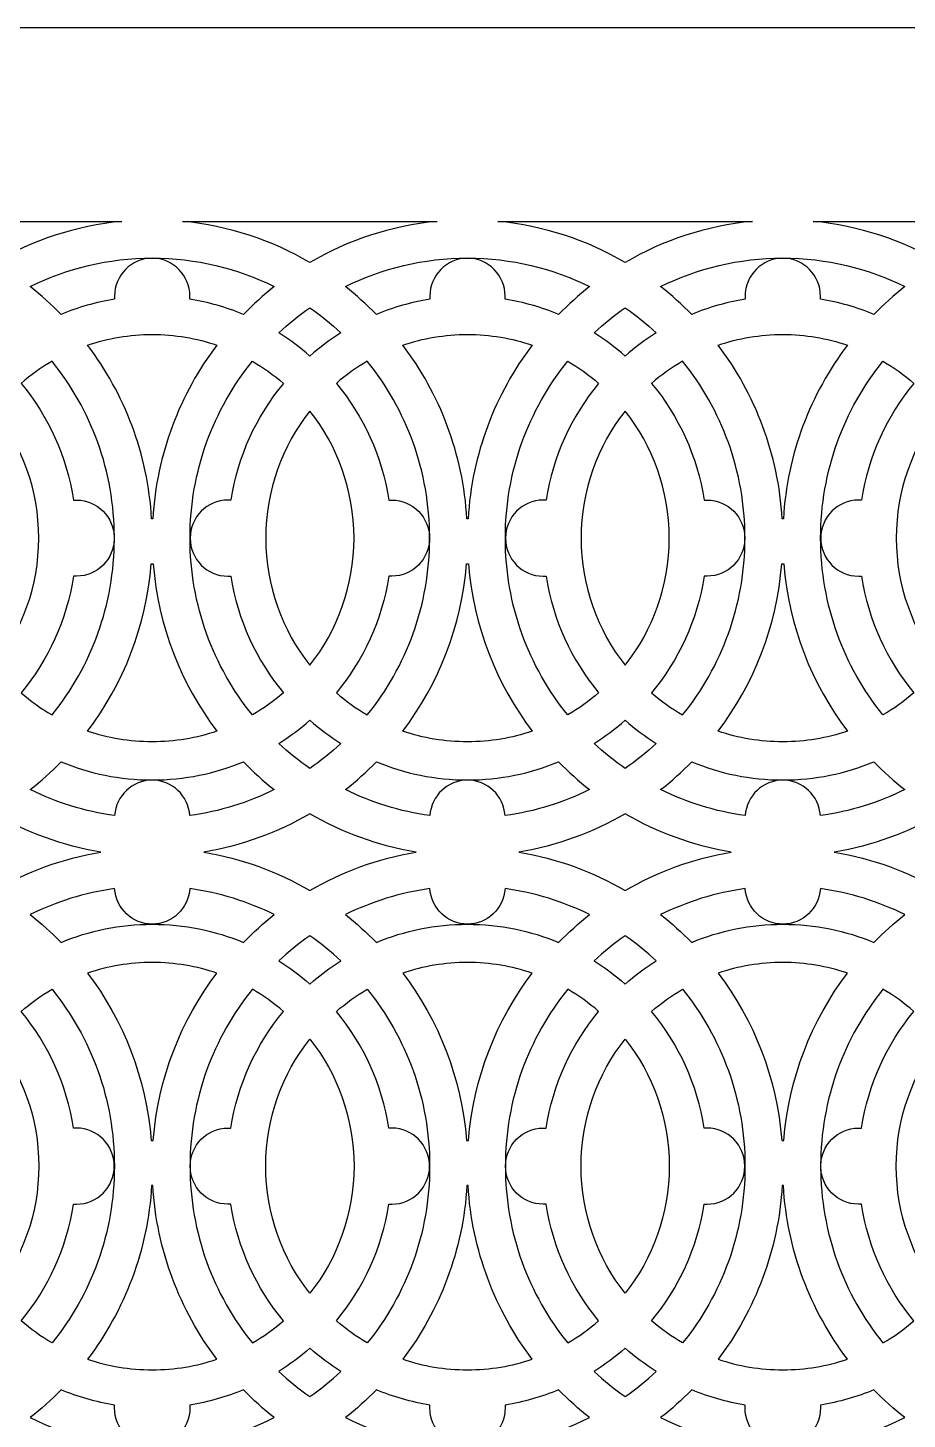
# Model space of a CAD drawing. Header units: millimetres. Extents: x -502 to 498, y -458 to 444.
# Drawn here: x -40.8 to 231.9, y 12.4 to 443.7 of the extents above; entities that cross this region are included whole.
import ezdxf

# ---------------------------------------------------------------- set-up
doc = ezdxf.new("R2010")
doc.units = ezdxf.units.MM
doc.layers.add('Plan 1', color=7, linetype='Continuous')

msp = doc.modelspace()

# ---------------------------------------------------------------- linework, layer by layer
at = {"layer": 'Plan 1', "color": 17}
for points, knots in [([(-502.22, 443.75), (-502.22, 443.75), (497.78, 443.75), (497.78, 443.75), (497.78, 443.75), (497.78, 443.75), (497.78, -458.47), (497.78, -458.47), (497.78, -458.47), (497.78, -458.47), (-502.22, -458.47), (-502.22, -458.47), (-502.22, -458.47), (-502.22, -458.47), (-502.22, 443.75), (-502.22, 443.75)], [0, 0, 0, 0, 0.2, 0.2, 0.2, 0.2, 0.4, 0.4, 0.4, 0.4, 0.6, 0.6, 0.6, 0.6, 1, 1, 1, 1]), ([(-90.57, 383.75), (-76.3, 382.37), (-62.93, 377.89), (-51.11, 371), (-51.11, 371), (-39.3, 377.89), (-25.92, 382.37), (-11.65, 383.75), (-11.65, 383.75), (-11.65, 383.75), (-90.57, 383.75), (-90.57, 383.75)], [0, 0, 0, 0, 0.25, 0.25, 0.25, 0.25, 0.5, 0.5, 0.5, 0.5, 1, 1, 1, 1]), ([(7.21, 383.75), (21.48, 382.37), (34.85, 377.89), (46.67, 371), (46.67, 371), (58.48, 377.89), (71.86, 382.37), (86.13, 383.75), (86.13, 383.75), (86.13, 383.75), (7.21, 383.75), (7.21, 383.75)], [0, 0, 0, 0, 0.25, 0.25, 0.25, 0.25, 0.5, 0.5, 0.5, 0.5, 1, 1, 1, 1]), ([(104.98, 383.75), (119.25, 382.37), (132.63, 377.89), (144.44, 371), (144.44, 371), (156.26, 377.89), (169.63, 382.37), (183.9, 383.75), (183.9, 383.75), (183.9, 383.75), (104.98, 383.75), (104.98, 383.75)], [0, 0, 0, 0, 0.25, 0.25, 0.25, 0.25, 0.5, 0.5, 0.5, 0.5, 1, 1, 1, 1]), ([(202.76, 383.75), (217.03, 382.37), (230.41, 377.89), (242.22, 371), (242.22, 371), (254.04, 377.89), (267.41, 382.37), (281.68, 383.75), (281.68, 383.75), (281.68, 383.75), (202.76, 383.75), (202.76, 383.75)], [0, 0, 0, 0, 0.25, 0.25, 0.25, 0.25, 0.5, 0.5, 0.5, 0.5, 1, 1, 1, 1]), ([(26.04, 354.9), (29.05, 357.98), (32.26, 360.86), (35.65, 363.51), (35.65, 363.51), (24.22, 369.18), (11.37, 372.36), (-2.22, 372.36), (-2.22, 372.36), (-15.81, 372.36), (-28.67, 369.18), (-40.1, 363.51), (-40.1, 363.51), (-36.71, 360.86), (-33.49, 357.98), (-30.48, 354.91), (-30.48, 354.91), (-25.22, 357.09), (-19.66, 358.69), (-13.87, 359.61), (-13.87, 359.61), (-13.89, 359.91), (-13.91, 360.21), (-13.91, 360.52), (-13.91, 360.52), (-13.91, 367.03), (-8.67, 372.32), (-2.22, 372.32), (-2.22, 372.32), (4.23, 372.32), (9.46, 367.03), (9.46, 360.52), (9.46, 360.52), (9.46, 360.21), (9.45, 359.91), (9.43, 359.61), (9.43, 359.61), (15.21, 358.69), (20.78, 357.09), (26.04, 354.9)], [0, 0, 0, 0, 0.090909, 0.090909, 0.090909, 0.090909, 0.181818, 0.181818, 0.181818, 0.181818, 0.272727, 0.272727, 0.272727, 0.272727, 0.363636, 0.363636, 0.363636, 0.363636, 0.454545, 0.454545, 0.454545, 0.454545, 0.545455, 0.545455, 0.545455, 0.545455, 0.636364, 0.636364, 0.636364, 0.636364, 0.727273, 0.727273, 0.727273, 0.727273, 0.818182, 0.818182, 0.818182, 0.818182, 1, 1, 1, 1]), ([(123.81, 354.9), (126.83, 357.98), (130.04, 360.86), (133.43, 363.51), (133.43, 363.51), (122, 369.18), (109.15, 372.36), (95.56, 372.36), (95.56, 372.36), (81.97, 372.36), (69.11, 369.18), (57.68, 363.51), (57.68, 363.51), (61.07, 360.86), (64.28, 357.98), (67.3, 354.91), (67.3, 354.91), (72.56, 357.09), (78.12, 358.69), (83.91, 359.61), (83.91, 359.61), (83.88, 359.91), (83.87, 360.21), (83.87, 360.52), (83.87, 360.52), (83.87, 367.03), (89.1, 372.32), (95.56, 372.32), (95.56, 372.32), (102.01, 372.32), (107.24, 367.03), (107.24, 360.52), (107.24, 360.52), (107.24, 360.21), (107.23, 359.91), (107.21, 359.61), (107.21, 359.61), (112.99, 358.69), (118.55, 357.09), (123.81, 354.9)], [0, 0, 0, 0, 0.090909, 0.090909, 0.090909, 0.090909, 0.181818, 0.181818, 0.181818, 0.181818, 0.272727, 0.272727, 0.272727, 0.272727, 0.363636, 0.363636, 0.363636, 0.363636, 0.454545, 0.454545, 0.454545, 0.454545, 0.545455, 0.545455, 0.545455, 0.545455, 0.636364, 0.636364, 0.636364, 0.636364, 0.727273, 0.727273, 0.727273, 0.727273, 0.818182, 0.818182, 0.818182, 0.818182, 1, 1, 1, 1]), ([(221.59, 354.9), (224.61, 357.98), (227.82, 360.86), (231.21, 363.51), (231.21, 363.51), (219.78, 369.18), (206.93, 372.36), (193.33, 372.36), (193.33, 372.36), (179.74, 372.36), (166.89, 369.18), (155.46, 363.51), (155.46, 363.51), (158.85, 360.86), (162.06, 357.98), (165.08, 354.91), (165.08, 354.91), (170.34, 357.09), (175.9, 358.69), (181.68, 359.61), (181.68, 359.61), (181.66, 359.91), (181.65, 360.21), (181.65, 360.52), (181.65, 360.52), (181.65, 367.03), (186.88, 372.32), (193.33, 372.32), (193.33, 372.32), (199.79, 372.32), (205.02, 367.03), (205.02, 360.52), (205.02, 360.52), (205.02, 360.21), (205.01, 359.91), (204.98, 359.61), (204.98, 359.61), (210.77, 358.69), (216.33, 357.09), (221.59, 354.9)], [0, 0, 0, 0, 0.090909, 0.090909, 0.090909, 0.090909, 0.181818, 0.181818, 0.181818, 0.181818, 0.272727, 0.272727, 0.272727, 0.272727, 0.363636, 0.363636, 0.363636, 0.363636, 0.454545, 0.454545, 0.454545, 0.454545, 0.545455, 0.545455, 0.545455, 0.545455, 0.636364, 0.636364, 0.636364, 0.636364, 0.727273, 0.727273, 0.727273, 0.727273, 0.818182, 0.818182, 0.818182, 0.818182, 1, 1, 1, 1]), ([(46.67, 356.99), (43.28, 354.62), (40.07, 352.02), (37.06, 349.2), (37.06, 349.2), (40.45, 347.06), (43.67, 344.65), (46.67, 342), (46.67, 342), (49.67, 344.65), (52.88, 347.06), (56.28, 349.2), (56.28, 349.2), (53.27, 352.02), (50.06, 354.62), (46.67, 356.99)], [0, 0, 0, 0, 0.2, 0.2, 0.2, 0.2, 0.4, 0.4, 0.4, 0.4, 0.6, 0.6, 0.6, 0.6, 1, 1, 1, 1]), ([(144.44, 356.99), (141.06, 354.62), (137.85, 352.02), (134.83, 349.2), (134.83, 349.2), (138.23, 347.06), (141.44, 344.65), (144.44, 342), (144.44, 342), (147.45, 344.65), (150.66, 347.06), (154.06, 349.2), (154.06, 349.2), (151.04, 352.02), (147.83, 354.62), (144.44, 356.99)], [0, 0, 0, 0, 0.2, 0.2, 0.2, 0.2, 0.4, 0.4, 0.4, 0.4, 0.6, 0.6, 0.6, 0.6, 1, 1, 1, 1]), ([(-2.04, 291.51), (-0.85, 311.7), (6.37, 330.26), (17.82, 345.38), (17.82, 345.38), (11.53, 347.52), (4.79, 348.68), (-2.22, 348.68), (-2.22, 348.68), (-9.23, 348.68), (-15.97, 347.52), (-22.26, 345.38), (-22.26, 345.38), (-10.81, 330.26), (-3.6, 311.7), (-2.4, 291.51), (-2.4, 291.51), (-2.4, 291.51), (-2.04, 291.51), (-2.04, 291.51)], [0, 0, 0, 0, 0.166667, 0.166667, 0.166667, 0.166667, 0.333333, 0.333333, 0.333333, 0.333333, 0.5, 0.5, 0.5, 0.5, 0.666667, 0.666667, 0.666667, 0.666667, 1, 1, 1, 1]), ([(95.73, 291.51), (96.93, 311.7), (104.15, 330.26), (115.6, 345.38), (115.6, 345.38), (109.3, 347.52), (102.57, 348.68), (95.56, 348.68), (95.56, 348.68), (88.55, 348.68), (81.81, 347.52), (75.51, 345.38), (75.51, 345.38), (86.96, 330.26), (94.18, 311.7), (95.38, 291.51), (95.38, 291.51), (95.38, 291.51), (95.73, 291.51), (95.73, 291.51)], [0, 0, 0, 0, 0.166667, 0.166667, 0.166667, 0.166667, 0.333333, 0.333333, 0.333333, 0.333333, 0.5, 0.5, 0.5, 0.5, 0.666667, 0.666667, 0.666667, 0.666667, 1, 1, 1, 1]), ([(193.51, 291.51), (194.71, 311.7), (201.92, 330.26), (213.37, 345.38), (213.37, 345.38), (207.08, 347.52), (200.34, 348.68), (193.33, 348.68), (193.33, 348.68), (186.33, 348.68), (179.58, 347.52), (173.29, 345.38), (173.29, 345.38), (184.74, 330.26), (191.96, 311.7), (193.16, 291.51), (193.16, 291.51), (193.16, 291.51), (193.51, 291.51), (193.51, 291.51)], [0, 0, 0, 0, 0.166667, 0.166667, 0.166667, 0.166667, 0.333333, 0.333333, 0.333333, 0.333333, 0.5, 0.5, 0.5, 0.5, 0.666667, 0.666667, 0.666667, 0.666667, 1, 1, 1, 1]), ([(-33.29, 230.72), (-36.71, 232.7), (-39.92, 235), (-42.9, 237.57), (-42.9, 237.57), (-34.51, 247.72), (-28.73, 260.14), (-26.6, 273.79), (-26.6, 273.79), (-26.3, 273.76), (-26, 273.75), (-25.69, 273.75), (-25.69, 273.75), (-19.24, 273.75), (-14, 279.03), (-14, 285.54), (-14, 285.54), (-14, 292.05), (-19.24, 297.33), (-25.69, 297.33), (-25.69, 297.33), (-26, 297.33), (-26.3, 297.32), (-26.6, 297.3), (-26.6, 297.3), (-28.73, 310.94), (-34.51, 323.37), (-42.9, 333.52), (-42.9, 333.52), (-39.92, 336.09), (-36.71, 338.39), (-33.29, 340.36), (-33.29, 340.36), (-21.2, 325.42), (-13.95, 306.33), (-13.95, 285.54), (-13.95, 285.54), (-13.95, 264.75), (-21.2, 245.67), (-33.29, 230.72)], [0, 0, 0, 0, 0.090909, 0.090909, 0.090909, 0.090909, 0.181818, 0.181818, 0.181818, 0.181818, 0.272727, 0.272727, 0.272727, 0.272727, 0.363636, 0.363636, 0.363636, 0.363636, 0.454545, 0.454545, 0.454545, 0.454545, 0.545455, 0.545455, 0.545455, 0.545455, 0.636364, 0.636364, 0.636364, 0.636364, 0.727273, 0.727273, 0.727273, 0.727273, 0.818182, 0.818182, 0.818182, 0.818182, 1, 1, 1, 1]), ([(28.84, 340.36), (16.76, 325.42), (9.51, 306.33), (9.51, 285.54), (9.51, 285.54), (9.51, 264.75), (16.76, 245.67), (28.84, 230.72), (28.84, 230.72), (32.26, 232.7), (35.48, 235), (38.46, 237.57), (38.46, 237.57), (30.07, 247.72), (24.29, 260.14), (22.16, 273.79), (22.16, 273.79), (21.86, 273.76), (21.55, 273.75), (21.24, 273.75), (21.24, 273.75), (14.79, 273.75), (9.56, 279.03), (9.56, 285.54), (9.56, 285.54), (9.56, 292.05), (14.79, 297.33), (21.24, 297.33), (21.24, 297.33), (21.55, 297.33), (21.86, 297.32), (22.16, 297.3), (22.16, 297.3), (24.29, 310.94), (30.07, 323.37), (38.46, 333.52), (38.46, 333.52), (35.48, 336.09), (32.26, 338.39), (28.84, 340.36)], [0, 0, 0, 0, 0.090909, 0.090909, 0.090909, 0.090909, 0.181818, 0.181818, 0.181818, 0.181818, 0.272727, 0.272727, 0.272727, 0.272727, 0.363636, 0.363636, 0.363636, 0.363636, 0.454545, 0.454545, 0.454545, 0.454545, 0.545455, 0.545455, 0.545455, 0.545455, 0.636364, 0.636364, 0.636364, 0.636364, 0.727273, 0.727273, 0.727273, 0.727273, 0.818182, 0.818182, 0.818182, 0.818182, 1, 1, 1, 1]), ([(64.49, 230.72), (61.07, 232.7), (57.85, 235), (54.88, 237.57), (54.88, 237.57), (63.27, 247.72), (69.05, 260.14), (71.18, 273.79), (71.18, 273.79), (71.48, 273.76), (71.78, 273.75), (72.09, 273.75), (72.09, 273.75), (78.54, 273.75), (83.78, 279.03), (83.78, 285.54), (83.78, 285.54), (83.78, 292.05), (78.54, 297.33), (72.09, 297.33), (72.09, 297.33), (71.78, 297.33), (71.48, 297.32), (71.18, 297.3), (71.18, 297.3), (69.05, 310.94), (63.27, 323.37), (54.88, 333.52), (54.88, 333.52), (57.85, 336.09), (61.07, 338.39), (64.49, 340.36), (64.49, 340.36), (76.57, 325.42), (83.82, 306.33), (83.82, 285.54), (83.82, 285.54), (83.82, 264.75), (76.57, 245.67), (64.49, 230.72)], [0, 0, 0, 0, 0.090909, 0.090909, 0.090909, 0.090909, 0.181818, 0.181818, 0.181818, 0.181818, 0.272727, 0.272727, 0.272727, 0.272727, 0.363636, 0.363636, 0.363636, 0.363636, 0.454545, 0.454545, 0.454545, 0.454545, 0.545455, 0.545455, 0.545455, 0.545455, 0.636364, 0.636364, 0.636364, 0.636364, 0.727273, 0.727273, 0.727273, 0.727273, 0.818182, 0.818182, 0.818182, 0.818182, 1, 1, 1, 1]), ([(126.62, 340.36), (114.54, 325.42), (107.29, 306.33), (107.29, 285.54), (107.29, 285.54), (107.29, 264.75), (114.54, 245.67), (126.62, 230.72), (126.62, 230.72), (130.04, 232.7), (133.26, 235), (136.23, 237.57), (136.23, 237.57), (127.85, 247.72), (122.07, 260.14), (119.94, 273.79), (119.94, 273.79), (119.63, 273.76), (119.33, 273.75), (119.02, 273.75), (119.02, 273.75), (112.57, 273.75), (107.34, 279.03), (107.34, 285.54), (107.34, 285.54), (107.34, 292.05), (112.57, 297.33), (119.02, 297.33), (119.02, 297.33), (119.33, 297.33), (119.63, 297.32), (119.94, 297.3), (119.94, 297.3), (122.07, 310.94), (127.85, 323.37), (136.23, 333.52), (136.23, 333.52), (133.26, 336.09), (130.04, 338.39), (126.62, 340.36)], [0, 0, 0, 0, 0.090909, 0.090909, 0.090909, 0.090909, 0.181818, 0.181818, 0.181818, 0.181818, 0.272727, 0.272727, 0.272727, 0.272727, 0.363636, 0.363636, 0.363636, 0.363636, 0.454545, 0.454545, 0.454545, 0.454545, 0.545455, 0.545455, 0.545455, 0.545455, 0.636364, 0.636364, 0.636364, 0.636364, 0.727273, 0.727273, 0.727273, 0.727273, 0.818182, 0.818182, 0.818182, 0.818182, 1, 1, 1, 1]), ([(162.27, 230.72), (158.85, 232.7), (155.63, 235), (152.65, 237.57), (152.65, 237.57), (161.04, 247.72), (166.82, 260.14), (168.96, 273.79), (168.96, 273.79), (169.26, 273.76), (169.56, 273.75), (169.87, 273.75), (169.87, 273.75), (176.32, 273.75), (181.55, 279.03), (181.55, 285.54), (181.55, 285.54), (181.55, 292.05), (176.32, 297.33), (169.87, 297.33), (169.87, 297.33), (169.56, 297.33), (169.26, 297.32), (168.96, 297.3), (168.96, 297.3), (166.82, 310.94), (161.04, 323.37), (152.66, 333.52), (152.66, 333.52), (155.63, 336.09), (158.85, 338.39), (162.27, 340.36), (162.27, 340.36), (174.35, 325.42), (181.6, 306.33), (181.6, 285.54), (181.6, 285.54), (181.6, 264.75), (174.35, 245.67), (162.27, 230.72)], [0, 0, 0, 0, 0.090909, 0.090909, 0.090909, 0.090909, 0.181818, 0.181818, 0.181818, 0.181818, 0.272727, 0.272727, 0.272727, 0.272727, 0.363636, 0.363636, 0.363636, 0.363636, 0.454545, 0.454545, 0.454545, 0.454545, 0.545455, 0.545455, 0.545455, 0.545455, 0.636364, 0.636364, 0.636364, 0.636364, 0.727273, 0.727273, 0.727273, 0.727273, 0.818182, 0.818182, 0.818182, 0.818182, 1, 1, 1, 1]), ([(224.4, 340.36), (212.31, 325.42), (205.07, 306.33), (205.07, 285.54), (205.07, 285.54), (205.07, 264.75), (212.32, 245.67), (224.4, 230.72), (224.4, 230.72), (227.82, 232.7), (231.04, 235), (234.01, 237.57), (234.01, 237.57), (225.62, 247.72), (219.84, 260.14), (217.71, 273.79), (217.71, 273.79), (217.41, 273.76), (217.11, 273.75), (216.8, 273.75), (216.8, 273.75), (210.35, 273.75), (205.11, 279.03), (205.11, 285.54), (205.11, 285.54), (205.11, 292.05), (210.35, 297.33), (216.8, 297.33), (216.8, 297.33), (217.11, 297.33), (217.41, 297.32), (217.71, 297.3), (217.71, 297.3), (219.84, 310.94), (225.62, 323.37), (234.01, 333.52), (234.01, 333.52), (231.04, 336.09), (227.82, 338.39), (224.4, 340.36)], [0, 0, 0, 0, 0.090909, 0.090909, 0.090909, 0.090909, 0.181818, 0.181818, 0.181818, 0.181818, 0.272727, 0.272727, 0.272727, 0.272727, 0.363636, 0.363636, 0.363636, 0.363636, 0.454545, 0.454545, 0.454545, 0.454545, 0.545455, 0.545455, 0.545455, 0.545455, 0.636364, 0.636364, 0.636364, 0.636364, 0.727273, 0.727273, 0.727273, 0.727273, 0.818182, 0.818182, 0.818182, 0.818182, 1, 1, 1, 1]), ([(-51.11, 246.14), (-59.68, 256.94), (-64.8, 270.64), (-64.8, 285.54), (-64.8, 285.54), (-64.8, 300.45), (-59.68, 314.15), (-51.11, 324.95), (-51.11, 324.95), (-42.55, 314.15), (-37.42, 300.45), (-37.42, 285.54), (-37.42, 285.54), (-37.42, 270.64), (-42.55, 256.94), (-51.11, 246.14)], [0, 0, 0, 0, 0.2, 0.2, 0.2, 0.2, 0.4, 0.4, 0.4, 0.4, 0.6, 0.6, 0.6, 0.6, 1, 1, 1, 1]), ([(46.67, 246.14), (38.1, 256.94), (32.98, 270.64), (32.98, 285.54), (32.98, 285.54), (32.98, 300.45), (38.1, 314.15), (46.67, 324.95), (46.67, 324.95), (55.23, 314.15), (60.36, 300.45), (60.36, 285.54), (60.36, 285.54), (60.36, 270.64), (55.23, 256.94), (46.67, 246.14)], [0, 0, 0, 0, 0.2, 0.2, 0.2, 0.2, 0.4, 0.4, 0.4, 0.4, 0.6, 0.6, 0.6, 0.6, 1, 1, 1, 1]), ([(144.44, 246.14), (135.88, 256.94), (130.76, 270.64), (130.76, 285.54), (130.76, 285.54), (130.76, 300.45), (135.88, 314.15), (144.44, 324.95), (144.44, 324.95), (153.01, 314.15), (158.13, 300.45), (158.13, 285.54), (158.13, 285.54), (158.13, 270.64), (153.01, 256.94), (144.44, 246.14)], [0, 0, 0, 0, 0.2, 0.2, 0.2, 0.2, 0.4, 0.4, 0.4, 0.4, 0.6, 0.6, 0.6, 0.6, 1, 1, 1, 1]), ([(242.22, 246.14), (233.66, 256.94), (228.53, 270.64), (228.53, 285.54), (228.53, 285.54), (228.53, 300.45), (233.66, 314.15), (242.22, 324.95), (242.22, 324.95), (250.79, 314.15), (255.91, 300.45), (255.91, 285.54), (255.91, 285.54), (255.91, 270.64), (250.79, 256.94), (242.22, 246.14)], [0, 0, 0, 0, 0.2, 0.2, 0.2, 0.2, 0.4, 0.4, 0.4, 0.4, 0.6, 0.6, 0.6, 0.6, 1, 1, 1, 1]), ([(17.82, 225.71), (6.75, 240.33), (-0.37, 258.17), (-1.91, 277.59), (-1.91, 277.59), (-1.91, 277.59), (-2.54, 277.59), (-2.54, 277.59), (-2.54, 277.59), (-4.07, 258.17), (-11.19, 240.33), (-22.26, 225.71), (-22.26, 225.71), (-15.97, 223.56), (-9.23, 222.4), (-2.22, 222.4), (-2.22, 222.4), (4.79, 222.4), (11.53, 223.56), (17.82, 225.71)], [0, 0, 0, 0, 0.166667, 0.166667, 0.166667, 0.166667, 0.333333, 0.333333, 0.333333, 0.333333, 0.5, 0.5, 0.5, 0.5, 0.666667, 0.666667, 0.666667, 0.666667, 1, 1, 1, 1]), ([(115.6, 225.71), (104.52, 240.33), (97.41, 258.17), (95.87, 277.59), (95.87, 277.59), (95.87, 277.59), (95.24, 277.59), (95.24, 277.59), (95.24, 277.59), (93.7, 258.17), (86.59, 240.33), (75.51, 225.71), (75.51, 225.71), (81.81, 223.56), (88.55, 222.4), (95.56, 222.4), (95.56, 222.4), (102.57, 222.4), (109.3, 223.56), (115.6, 225.71)], [0, 0, 0, 0, 0.166667, 0.166667, 0.166667, 0.166667, 0.333333, 0.333333, 0.333333, 0.333333, 0.5, 0.5, 0.5, 0.5, 0.666667, 0.666667, 0.666667, 0.666667, 1, 1, 1, 1]), ([(213.37, 225.71), (202.3, 240.33), (195.19, 258.17), (193.65, 277.59), (193.65, 277.59), (193.65, 277.59), (193.02, 277.59), (193.02, 277.59), (193.02, 277.59), (191.48, 258.17), (184.37, 240.33), (173.29, 225.71), (173.29, 225.71), (179.58, 223.56), (186.33, 222.4), (193.33, 222.4), (193.33, 222.4), (200.34, 222.4), (207.08, 223.56), (213.37, 225.71)], [0, 0, 0, 0, 0.166667, 0.166667, 0.166667, 0.166667, 0.333333, 0.333333, 0.333333, 0.333333, 0.5, 0.5, 0.5, 0.5, 0.666667, 0.666667, 0.666667, 0.666667, 1, 1, 1, 1]), ([(37.06, 221.89), (40.07, 219.07), (43.28, 216.47), (46.67, 214.1), (46.67, 214.1), (50.05, 216.47), (53.26, 219.07), (56.27, 221.89), (56.27, 221.89), (52.88, 224.03), (49.67, 226.44), (46.67, 229.08), (46.67, 229.08), (43.67, 226.44), (40.46, 224.03), (37.06, 221.89)], [0, 0, 0, 0, 0.2, 0.2, 0.2, 0.2, 0.4, 0.4, 0.4, 0.4, 0.6, 0.6, 0.6, 0.6, 1, 1, 1, 1]), ([(134.84, 221.89), (137.85, 219.07), (141.06, 216.47), (144.44, 214.1), (144.44, 214.1), (147.83, 216.47), (151.04, 219.07), (154.05, 221.89), (154.05, 221.89), (150.66, 224.03), (147.44, 226.44), (144.44, 229.08), (144.44, 229.08), (141.44, 226.44), (138.23, 224.03), (134.84, 221.89)], [0, 0, 0, 0, 0.2, 0.2, 0.2, 0.2, 0.4, 0.4, 0.4, 0.4, 0.6, 0.6, 0.6, 0.6, 1, 1, 1, 1]), ([(35.65, 207.58), (32.26, 210.23), (29.05, 213.11), (26.04, 216.18), (26.04, 216.18), (17.32, 212.56), (7.78, 210.56), (-2.22, 210.56), (-2.22, 210.56), (-12.23, 210.56), (-21.77, 212.56), (-30.48, 216.18), (-30.48, 216.18), (-33.49, 213.1), (-36.7, 210.23), (-40.09, 207.58), (-40.09, 207.58), (-31.99, 203.56), (-23.17, 200.79), (-13.88, 199.52), (-13.88, 199.52), (-13.47, 205.66), (-8.41, 210.51), (-2.22, 210.51), (-2.22, 210.51), (3.96, 210.51), (9.03, 205.66), (9.44, 199.52), (9.44, 199.52), (18.73, 200.79), (27.55, 203.56), (35.65, 207.58)], [0, 0, 0, 0, 0.111111, 0.111111, 0.111111, 0.111111, 0.222222, 0.222222, 0.222222, 0.222222, 0.333333, 0.333333, 0.333333, 0.333333, 0.444444, 0.444444, 0.444444, 0.444444, 0.555556, 0.555556, 0.555556, 0.555556, 0.666667, 0.666667, 0.666667, 0.666667, 0.777778, 0.777778, 0.777778, 0.777778, 1, 1, 1, 1]), ([(133.43, 207.58), (130.04, 210.23), (126.83, 213.11), (123.81, 216.18), (123.81, 216.18), (115.1, 212.56), (105.56, 210.56), (95.56, 210.56), (95.56, 210.56), (85.55, 210.56), (76.01, 212.56), (67.3, 216.18), (67.3, 216.18), (64.28, 213.1), (61.07, 210.23), (57.68, 207.58), (57.68, 207.58), (65.79, 203.56), (74.61, 200.79), (83.9, 199.52), (83.9, 199.52), (84.3, 205.66), (89.37, 210.51), (95.56, 210.51), (95.56, 210.51), (101.74, 210.51), (106.81, 205.66), (107.21, 199.52), (107.21, 199.52), (116.51, 200.79), (125.32, 203.56), (133.43, 207.58)], [0, 0, 0, 0, 0.111111, 0.111111, 0.111111, 0.111111, 0.222222, 0.222222, 0.222222, 0.222222, 0.333333, 0.333333, 0.333333, 0.333333, 0.444444, 0.444444, 0.444444, 0.444444, 0.555556, 0.555556, 0.555556, 0.555556, 0.666667, 0.666667, 0.666667, 0.666667, 0.777778, 0.777778, 0.777778, 0.777778, 1, 1, 1, 1]), ([(231.21, 207.58), (227.82, 210.23), (224.6, 213.11), (221.59, 216.18), (221.59, 216.18), (212.88, 212.56), (203.34, 210.56), (193.33, 210.56), (193.33, 210.56), (183.33, 210.56), (173.79, 212.56), (165.08, 216.18), (165.08, 216.18), (162.06, 213.1), (158.85, 210.23), (155.46, 207.58), (155.46, 207.58), (163.57, 203.56), (172.39, 200.79), (181.68, 199.52), (181.68, 199.52), (182.08, 205.66), (187.15, 210.51), (193.33, 210.51), (193.33, 210.51), (199.52, 210.51), (204.59, 205.66), (204.99, 199.52), (204.99, 199.52), (214.28, 200.79), (223.1, 203.56), (231.21, 207.58)], [0, 0, 0, 0, 0.111111, 0.111111, 0.111111, 0.111111, 0.222222, 0.222222, 0.222222, 0.222222, 0.333333, 0.333333, 0.333333, 0.333333, 0.444444, 0.444444, 0.444444, 0.444444, 0.555556, 0.555556, 0.555556, 0.555556, 0.666667, 0.666667, 0.666667, 0.666667, 0.777778, 0.777778, 0.777778, 0.777778, 1, 1, 1, 1]), ([(-18.19, 188.19), (-30.01, 186.23), (-41.12, 182.13), (-51.11, 176.3), (-51.11, 176.3), (-61.1, 182.13), (-72.21, 186.23), (-84.03, 188.19), (-84.03, 188.19), (-72.21, 190.15), (-61.1, 194.25), (-51.11, 200.09), (-51.11, 200.09), (-41.12, 194.25), (-30.01, 190.15), (-18.19, 188.19)], [0, 0, 0, 0, 0.2, 0.2, 0.2, 0.2, 0.4, 0.4, 0.4, 0.4, 0.6, 0.6, 0.6, 0.6, 1, 1, 1, 1]), ([(79.59, 188.19), (67.77, 186.23), (56.66, 182.13), (46.67, 176.3), (46.67, 176.3), (36.67, 182.13), (25.57, 186.23), (13.74, 188.19), (13.74, 188.19), (25.57, 190.15), (36.67, 194.25), (46.67, 200.09), (46.67, 200.09), (56.66, 194.25), (67.77, 190.15), (79.59, 188.19)], [0, 0, 0, 0, 0.2, 0.2, 0.2, 0.2, 0.4, 0.4, 0.4, 0.4, 0.6, 0.6, 0.6, 0.6, 1, 1, 1, 1]), ([(177.37, 188.19), (165.55, 186.23), (154.44, 182.13), (144.44, 176.3), (144.44, 176.3), (134.45, 182.13), (123.34, 186.23), (111.52, 188.19), (111.52, 188.19), (123.34, 190.15), (134.45, 194.25), (144.44, 200.09), (144.44, 200.09), (154.44, 194.25), (165.55, 190.15), (177.37, 188.19)], [0, 0, 0, 0, 0.2, 0.2, 0.2, 0.2, 0.4, 0.4, 0.4, 0.4, 0.6, 0.6, 0.6, 0.6, 1, 1, 1, 1]), ([(275.15, 188.19), (263.32, 186.23), (252.21, 182.13), (242.22, 176.3), (242.22, 176.3), (232.23, 182.13), (221.12, 186.23), (209.3, 188.19), (209.3, 188.19), (221.12, 190.15), (232.23, 194.25), (242.22, 200.09), (242.22, 200.09), (252.21, 194.25), (263.32, 190.15), (275.15, 188.19)], [0, 0, 0, 0, 0.2, 0.2, 0.2, 0.2, 0.4, 0.4, 0.4, 0.4, 0.6, 0.6, 0.6, 0.6, 1, 1, 1, 1]), ([(35.65, 168.81), (32.26, 166.16), (29.05, 163.28), (26.04, 160.21), (26.04, 160.21), (17.32, 163.83), (7.78, 165.83), (-2.22, 165.83), (-2.22, 165.83), (-12.23, 165.83), (-21.77, 163.83), (-30.48, 160.21), (-30.48, 160.21), (-33.49, 163.28), (-36.7, 166.16), (-40.09, 168.81), (-40.09, 168.81), (-31.99, 172.83), (-23.17, 175.6), (-13.88, 176.87), (-13.88, 176.87), (-13.47, 170.73), (-8.41, 165.87), (-2.22, 165.87), (-2.22, 165.87), (3.96, 165.87), (9.03, 170.73), (9.44, 176.87), (9.44, 176.87), (18.73, 175.6), (27.55, 172.83), (35.65, 168.81)], [0, 0, 0, 0, 0.111111, 0.111111, 0.111111, 0.111111, 0.222222, 0.222222, 0.222222, 0.222222, 0.333333, 0.333333, 0.333333, 0.333333, 0.444444, 0.444444, 0.444444, 0.444444, 0.555556, 0.555556, 0.555556, 0.555556, 0.666667, 0.666667, 0.666667, 0.666667, 0.777778, 0.777778, 0.777778, 0.777778, 1, 1, 1, 1]), ([(133.43, 168.81), (130.04, 166.16), (126.83, 163.28), (123.81, 160.21), (123.81, 160.21), (115.1, 163.83), (105.56, 165.83), (95.56, 165.83), (95.56, 165.83), (85.55, 165.83), (76.01, 163.83), (67.3, 160.21), (67.3, 160.21), (64.28, 163.28), (61.07, 166.16), (57.68, 168.81), (57.68, 168.81), (65.79, 172.83), (74.61, 175.6), (83.9, 176.87), (83.9, 176.87), (84.3, 170.73), (89.37, 165.87), (95.56, 165.87), (95.56, 165.87), (101.74, 165.87), (106.81, 170.73), (107.21, 176.87), (107.21, 176.87), (116.51, 175.6), (125.32, 172.83), (133.43, 168.81)], [0, 0, 0, 0, 0.111111, 0.111111, 0.111111, 0.111111, 0.222222, 0.222222, 0.222222, 0.222222, 0.333333, 0.333333, 0.333333, 0.333333, 0.444444, 0.444444, 0.444444, 0.444444, 0.555556, 0.555556, 0.555556, 0.555556, 0.666667, 0.666667, 0.666667, 0.666667, 0.777778, 0.777778, 0.777778, 0.777778, 1, 1, 1, 1]), ([(231.21, 168.81), (227.82, 166.16), (224.6, 163.28), (221.59, 160.21), (221.59, 160.21), (212.88, 163.83), (203.34, 165.83), (193.33, 165.83), (193.33, 165.83), (183.33, 165.83), (173.79, 163.83), (165.08, 160.21), (165.08, 160.21), (162.06, 163.28), (158.85, 166.16), (155.46, 168.81), (155.46, 168.81), (163.57, 172.83), (172.39, 175.6), (181.68, 176.87), (181.68, 176.87), (182.08, 170.73), (187.15, 165.87), (193.33, 165.87), (193.33, 165.87), (199.52, 165.87), (204.59, 170.73), (204.99, 176.87), (204.99, 176.87), (214.28, 175.6), (223.1, 172.83), (231.21, 168.81)], [0, 0, 0, 0, 0.111111, 0.111111, 0.111111, 0.111111, 0.222222, 0.222222, 0.222222, 0.222222, 0.333333, 0.333333, 0.333333, 0.333333, 0.444444, 0.444444, 0.444444, 0.444444, 0.555556, 0.555556, 0.555556, 0.555556, 0.666667, 0.666667, 0.666667, 0.666667, 0.777778, 0.777778, 0.777778, 0.777778, 1, 1, 1, 1]), ([(37.06, 154.5), (40.07, 157.32), (43.28, 159.92), (46.67, 162.29), (46.67, 162.29), (50.05, 159.92), (53.26, 157.32), (56.27, 154.5), (56.27, 154.5), (52.88, 152.36), (49.67, 149.95), (46.67, 147.3), (46.67, 147.3), (43.67, 149.95), (40.46, 152.36), (37.06, 154.5)], [0, 0, 0, 0, 0.2, 0.2, 0.2, 0.2, 0.4, 0.4, 0.4, 0.4, 0.6, 0.6, 0.6, 0.6, 1, 1, 1, 1]), ([(134.84, 154.5), (137.85, 157.32), (141.06, 159.92), (144.44, 162.28), (144.44, 162.28), (147.83, 159.92), (151.04, 157.32), (154.05, 154.5), (154.05, 154.5), (150.66, 152.36), (147.44, 149.95), (144.44, 147.3), (144.44, 147.3), (141.44, 149.95), (138.23, 152.36), (134.84, 154.5)], [0, 0, 0, 0, 0.2, 0.2, 0.2, 0.2, 0.4, 0.4, 0.4, 0.4, 0.6, 0.6, 0.6, 0.6, 1, 1, 1, 1]), ([(17.82, 150.68), (6.75, 136.05), (-0.37, 118.22), (-1.91, 98.8), (-1.91, 98.8), (-1.91, 98.8), (-2.54, 98.8), (-2.54, 98.8), (-2.54, 98.8), (-4.07, 118.22), (-11.19, 136.06), (-22.26, 150.68), (-22.26, 150.68), (-15.97, 152.82), (-9.23, 153.99), (-2.22, 153.99), (-2.22, 153.99), (4.79, 153.99), (11.53, 152.82), (17.82, 150.68)], [0, 0, 0, 0, 0.166667, 0.166667, 0.166667, 0.166667, 0.333333, 0.333333, 0.333333, 0.333333, 0.5, 0.5, 0.5, 0.5, 0.666667, 0.666667, 0.666667, 0.666667, 1, 1, 1, 1]), ([(115.6, 150.68), (104.52, 136.05), (97.41, 118.22), (95.87, 98.8), (95.87, 98.8), (95.87, 98.8), (95.24, 98.8), (95.24, 98.8), (95.24, 98.8), (93.7, 118.22), (86.59, 136.06), (75.51, 150.68), (75.51, 150.68), (81.81, 152.82), (88.55, 153.99), (95.56, 153.99), (95.56, 153.99), (102.57, 153.99), (109.3, 152.82), (115.6, 150.68)], [0, 0, 0, 0, 0.166667, 0.166667, 0.166667, 0.166667, 0.333333, 0.333333, 0.333333, 0.333333, 0.5, 0.5, 0.5, 0.5, 0.666667, 0.666667, 0.666667, 0.666667, 1, 1, 1, 1]), ([(213.37, 150.68), (202.3, 136.05), (195.19, 118.22), (193.65, 98.8), (193.65, 98.8), (193.65, 98.8), (193.02, 98.8), (193.02, 98.8), (193.02, 98.8), (191.48, 118.22), (184.37, 136.06), (173.29, 150.68), (173.29, 150.68), (179.58, 152.82), (186.33, 153.99), (193.33, 153.99), (193.33, 153.99), (200.34, 153.99), (207.08, 152.82), (213.37, 150.68)], [0, 0, 0, 0, 0.166667, 0.166667, 0.166667, 0.166667, 0.333333, 0.333333, 0.333333, 0.333333, 0.5, 0.5, 0.5, 0.5, 0.666667, 0.666667, 0.666667, 0.666667, 1, 1, 1, 1]), ([(-33.29, 145.66), (-36.71, 143.69), (-39.92, 141.39), (-42.9, 138.82), (-42.9, 138.82), (-34.51, 128.67), (-28.73, 116.24), (-26.6, 102.6), (-26.6, 102.6), (-26.3, 102.62), (-26, 102.64), (-25.69, 102.64), (-25.69, 102.64), (-19.24, 102.64), (-14, 97.35), (-14, 90.84), (-14, 90.84), (-14, 84.33), (-19.24, 79.05), (-25.69, 79.05), (-25.69, 79.05), (-26, 79.05), (-26.3, 79.07), (-26.6, 79.09), (-26.6, 79.09), (-28.73, 65.44), (-34.51, 53.02), (-42.9, 42.87), (-42.9, 42.87), (-39.92, 40.3), (-36.71, 38), (-33.29, 36.02), (-33.29, 36.02), (-21.2, 50.97), (-13.95, 70.05), (-13.95, 90.84), (-13.95, 90.84), (-13.95, 111.63), (-21.2, 130.72), (-33.29, 145.66)], [0, 0, 0, 0, 0.090909, 0.090909, 0.090909, 0.090909, 0.181818, 0.181818, 0.181818, 0.181818, 0.272727, 0.272727, 0.272727, 0.272727, 0.363636, 0.363636, 0.363636, 0.363636, 0.454545, 0.454545, 0.454545, 0.454545, 0.545455, 0.545455, 0.545455, 0.545455, 0.636364, 0.636364, 0.636364, 0.636364, 0.727273, 0.727273, 0.727273, 0.727273, 0.818182, 0.818182, 0.818182, 0.818182, 1, 1, 1, 1]), ([(28.84, 36.02), (16.76, 50.97), (9.51, 70.05), (9.51, 90.84), (9.51, 90.84), (9.51, 111.63), (16.76, 130.72), (28.84, 145.66), (28.84, 145.66), (32.26, 143.69), (35.48, 141.39), (38.46, 138.82), (38.46, 138.82), (30.07, 128.67), (24.29, 116.24), (22.16, 102.6), (22.16, 102.6), (21.86, 102.62), (21.55, 102.64), (21.24, 102.64), (21.24, 102.64), (14.79, 102.64), (9.56, 97.35), (9.56, 90.84), (9.56, 90.84), (9.56, 84.33), (14.79, 79.05), (21.24, 79.05), (21.24, 79.05), (21.55, 79.05), (21.86, 79.07), (22.16, 79.09), (22.16, 79.09), (24.29, 65.44), (30.07, 53.02), (38.46, 42.87), (38.46, 42.87), (35.48, 40.3), (32.26, 38), (28.84, 36.02)], [0, 0, 0, 0, 0.090909, 0.090909, 0.090909, 0.090909, 0.181818, 0.181818, 0.181818, 0.181818, 0.272727, 0.272727, 0.272727, 0.272727, 0.363636, 0.363636, 0.363636, 0.363636, 0.454545, 0.454545, 0.454545, 0.454545, 0.545455, 0.545455, 0.545455, 0.545455, 0.636364, 0.636364, 0.636364, 0.636364, 0.727273, 0.727273, 0.727273, 0.727273, 0.818182, 0.818182, 0.818182, 0.818182, 1, 1, 1, 1]), ([(64.49, 145.66), (61.07, 143.69), (57.85, 141.39), (54.88, 138.82), (54.88, 138.82), (63.27, 128.67), (69.05, 116.24), (71.18, 102.6), (71.18, 102.6), (71.48, 102.62), (71.78, 102.64), (72.09, 102.64), (72.09, 102.64), (78.54, 102.64), (83.78, 97.35), (83.78, 90.84), (83.78, 90.84), (83.78, 84.33), (78.54, 79.05), (72.09, 79.05), (72.09, 79.05), (71.78, 79.05), (71.48, 79.07), (71.18, 79.09), (71.18, 79.09), (69.05, 65.44), (63.27, 53.02), (54.88, 42.87), (54.88, 42.87), (57.85, 40.3), (61.07, 38), (64.49, 36.02), (64.49, 36.02), (76.57, 50.97), (83.82, 70.05), (83.82, 90.84), (83.82, 90.84), (83.82, 111.63), (76.57, 130.72), (64.49, 145.66)], [0, 0, 0, 0, 0.090909, 0.090909, 0.090909, 0.090909, 0.181818, 0.181818, 0.181818, 0.181818, 0.272727, 0.272727, 0.272727, 0.272727, 0.363636, 0.363636, 0.363636, 0.363636, 0.454545, 0.454545, 0.454545, 0.454545, 0.545455, 0.545455, 0.545455, 0.545455, 0.636364, 0.636364, 0.636364, 0.636364, 0.727273, 0.727273, 0.727273, 0.727273, 0.818182, 0.818182, 0.818182, 0.818182, 1, 1, 1, 1]), ([(126.62, 36.02), (114.54, 50.97), (107.29, 70.05), (107.29, 90.84), (107.29, 90.84), (107.29, 111.63), (114.54, 130.72), (126.62, 145.66), (126.62, 145.66), (130.04, 143.69), (133.26, 141.39), (136.23, 138.82), (136.23, 138.82), (127.85, 128.67), (122.07, 116.24), (119.94, 102.6), (119.94, 102.6), (119.63, 102.62), (119.33, 102.64), (119.02, 102.64), (119.02, 102.64), (112.57, 102.64), (107.34, 97.35), (107.34, 90.84), (107.34, 90.84), (107.34, 84.33), (112.57, 79.05), (119.02, 79.05), (119.02, 79.05), (119.33, 79.05), (119.63, 79.07), (119.94, 79.09), (119.94, 79.09), (122.07, 65.44), (127.85, 53.02), (136.23, 42.87), (136.23, 42.87), (133.26, 40.3), (130.04, 38), (126.62, 36.02)], [0, 0, 0, 0, 0.090909, 0.090909, 0.090909, 0.090909, 0.181818, 0.181818, 0.181818, 0.181818, 0.272727, 0.272727, 0.272727, 0.272727, 0.363636, 0.363636, 0.363636, 0.363636, 0.454545, 0.454545, 0.454545, 0.454545, 0.545455, 0.545455, 0.545455, 0.545455, 0.636364, 0.636364, 0.636364, 0.636364, 0.727273, 0.727273, 0.727273, 0.727273, 0.818182, 0.818182, 0.818182, 0.818182, 1, 1, 1, 1]), ([(162.27, 145.66), (158.85, 143.69), (155.63, 141.39), (152.65, 138.82), (152.65, 138.82), (161.04, 128.67), (166.82, 116.24), (168.96, 102.6), (168.96, 102.6), (169.26, 102.62), (169.56, 102.64), (169.87, 102.64), (169.87, 102.64), (176.32, 102.64), (181.55, 97.35), (181.55, 90.84), (181.55, 90.84), (181.55, 84.33), (176.32, 79.05), (169.87, 79.05), (169.87, 79.05), (169.56, 79.05), (169.26, 79.07), (168.96, 79.09), (168.96, 79.09), (166.82, 65.44), (161.04, 53.02), (152.66, 42.87), (152.66, 42.87), (155.63, 40.3), (158.85, 38), (162.27, 36.02), (162.27, 36.02), (174.35, 50.97), (181.6, 70.05), (181.6, 90.84), (181.6, 90.84), (181.6, 111.63), (174.35, 130.72), (162.27, 145.66)], [0, 0, 0, 0, 0.090909, 0.090909, 0.090909, 0.090909, 0.181818, 0.181818, 0.181818, 0.181818, 0.272727, 0.272727, 0.272727, 0.272727, 0.363636, 0.363636, 0.363636, 0.363636, 0.454545, 0.454545, 0.454545, 0.454545, 0.545455, 0.545455, 0.545455, 0.545455, 0.636364, 0.636364, 0.636364, 0.636364, 0.727273, 0.727273, 0.727273, 0.727273, 0.818182, 0.818182, 0.818182, 0.818182, 1, 1, 1, 1]), ([(224.4, 36.02), (212.31, 50.97), (205.07, 70.05), (205.07, 90.84), (205.07, 90.84), (205.07, 111.63), (212.32, 130.72), (224.4, 145.66), (224.4, 145.66), (227.82, 143.69), (231.04, 141.39), (234.01, 138.82), (234.01, 138.82), (225.62, 128.67), (219.84, 116.24), (217.71, 102.6), (217.71, 102.6), (217.41, 102.62), (217.11, 102.64), (216.8, 102.64), (216.8, 102.64), (210.35, 102.64), (205.11, 97.35), (205.11, 90.84), (205.11, 90.84), (205.11, 84.33), (210.35, 79.05), (216.8, 79.05), (216.8, 79.05), (217.11, 79.05), (217.41, 79.07), (217.71, 79.09), (217.71, 79.09), (219.84, 65.44), (225.62, 53.02), (234.01, 42.87), (234.01, 42.87), (231.04, 40.3), (227.82, 38), (224.4, 36.02)], [0, 0, 0, 0, 0.090909, 0.090909, 0.090909, 0.090909, 0.181818, 0.181818, 0.181818, 0.181818, 0.272727, 0.272727, 0.272727, 0.272727, 0.363636, 0.363636, 0.363636, 0.363636, 0.454545, 0.454545, 0.454545, 0.454545, 0.545455, 0.545455, 0.545455, 0.545455, 0.636364, 0.636364, 0.636364, 0.636364, 0.727273, 0.727273, 0.727273, 0.727273, 0.818182, 0.818182, 0.818182, 0.818182, 1, 1, 1, 1]), ([(-51.11, 130.25), (-59.68, 119.45), (-64.8, 105.75), (-64.8, 90.84), (-64.8, 90.84), (-64.8, 75.94), (-59.68, 62.24), (-51.11, 51.44), (-51.11, 51.44), (-42.55, 62.24), (-37.42, 75.94), (-37.42, 90.84), (-37.42, 90.84), (-37.42, 105.75), (-42.55, 119.45), (-51.11, 130.25)], [0, 0, 0, 0, 0.2, 0.2, 0.2, 0.2, 0.4, 0.4, 0.4, 0.4, 0.6, 0.6, 0.6, 0.6, 1, 1, 1, 1]), ([(46.67, 130.25), (38.1, 119.45), (32.98, 105.75), (32.98, 90.84), (32.98, 90.84), (32.98, 75.94), (38.1, 62.24), (46.67, 51.44), (46.67, 51.44), (55.23, 62.24), (60.36, 75.94), (60.36, 90.84), (60.36, 90.84), (60.36, 105.75), (55.23, 119.45), (46.67, 130.25)], [0, 0, 0, 0, 0.2, 0.2, 0.2, 0.2, 0.4, 0.4, 0.4, 0.4, 0.6, 0.6, 0.6, 0.6, 1, 1, 1, 1]), ([(144.44, 130.25), (135.88, 119.45), (130.76, 105.75), (130.76, 90.84), (130.76, 90.84), (130.76, 75.94), (135.88, 62.24), (144.44, 51.44), (144.44, 51.44), (153.01, 62.24), (158.13, 75.94), (158.13, 90.84), (158.13, 90.84), (158.13, 105.75), (153.01, 119.45), (144.44, 130.25)], [0, 0, 0, 0, 0.2, 0.2, 0.2, 0.2, 0.4, 0.4, 0.4, 0.4, 0.6, 0.6, 0.6, 0.6, 1, 1, 1, 1]), ([(242.22, 130.25), (233.66, 119.45), (228.53, 105.75), (228.53, 90.84), (228.53, 90.84), (228.53, 75.94), (233.66, 62.24), (242.22, 51.44), (242.22, 51.44), (250.79, 62.24), (255.91, 75.94), (255.91, 90.84), (255.91, 90.84), (255.91, 105.75), (250.79, 119.45), (242.22, 130.25)], [0, 0, 0, 0, 0.2, 0.2, 0.2, 0.2, 0.4, 0.4, 0.4, 0.4, 0.6, 0.6, 0.6, 0.6, 1, 1, 1, 1]), ([(-2.04, 84.87), (-0.85, 64.68), (6.37, 46.13), (17.82, 31.01), (17.82, 31.01), (11.53, 28.86), (4.79, 27.7), (-2.22, 27.7), (-2.22, 27.7), (-9.23, 27.7), (-15.97, 28.86), (-22.26, 31.01), (-22.26, 31.01), (-10.81, 46.13), (-3.6, 64.68), (-2.4, 84.87), (-2.4, 84.87), (-2.4, 84.87), (-2.04, 84.87), (-2.04, 84.87)], [0, 0, 0, 0, 0.166667, 0.166667, 0.166667, 0.166667, 0.333333, 0.333333, 0.333333, 0.333333, 0.5, 0.5, 0.5, 0.5, 0.666667, 0.666667, 0.666667, 0.666667, 1, 1, 1, 1]), ([(95.73, 84.87), (96.93, 64.68), (104.15, 46.13), (115.6, 31.01), (115.6, 31.01), (109.3, 28.86), (102.57, 27.7), (95.56, 27.7), (95.56, 27.7), (88.55, 27.7), (81.81, 28.86), (75.51, 31.01), (75.51, 31.01), (86.96, 46.13), (94.18, 64.68), (95.38, 84.87), (95.38, 84.87), (95.38, 84.87), (95.73, 84.87), (95.73, 84.87)], [0, 0, 0, 0, 0.166667, 0.166667, 0.166667, 0.166667, 0.333333, 0.333333, 0.333333, 0.333333, 0.5, 0.5, 0.5, 0.5, 0.666667, 0.666667, 0.666667, 0.666667, 1, 1, 1, 1]), ([(193.51, 84.87), (194.71, 64.68), (201.92, 46.13), (213.37, 31.01), (213.37, 31.01), (207.08, 28.86), (200.34, 27.7), (193.33, 27.7), (193.33, 27.7), (186.33, 27.7), (179.58, 28.86), (173.29, 31.01), (173.29, 31.01), (184.74, 46.13), (191.96, 64.68), (193.16, 84.87), (193.16, 84.87), (193.16, 84.87), (193.51, 84.87), (193.51, 84.87)], [0, 0, 0, 0, 0.166667, 0.166667, 0.166667, 0.166667, 0.333333, 0.333333, 0.333333, 0.333333, 0.5, 0.5, 0.5, 0.5, 0.666667, 0.666667, 0.666667, 0.666667, 1, 1, 1, 1]), ([(46.67, 19.4), (43.28, 21.77), (40.07, 24.37), (37.06, 27.19), (37.06, 27.19), (40.45, 29.33), (43.67, 31.74), (46.67, 34.39), (46.67, 34.39), (49.67, 31.74), (52.88, 29.33), (56.28, 27.19), (56.28, 27.19), (53.27, 24.37), (50.06, 21.77), (46.67, 19.4)], [0, 0, 0, 0, 0.2, 0.2, 0.2, 0.2, 0.4, 0.4, 0.4, 0.4, 0.6, 0.6, 0.6, 0.6, 1, 1, 1, 1]), ([(144.44, 19.4), (141.06, 21.77), (137.85, 24.37), (134.83, 27.19), (134.83, 27.19), (138.23, 29.33), (141.44, 31.74), (144.44, 34.39), (144.44, 34.39), (147.45, 31.74), (150.66, 29.33), (154.06, 27.19), (154.06, 27.19), (151.04, 24.37), (147.83, 21.77), (144.44, 19.4)], [0, 0, 0, 0, 0.2, 0.2, 0.2, 0.2, 0.4, 0.4, 0.4, 0.4, 0.6, 0.6, 0.6, 0.6, 1, 1, 1, 1]), ([(26.04, 21.48), (29.05, 18.41), (32.26, 15.53), (35.65, 12.87), (35.65, 12.87), (24.22, 7.21), (11.37, 4.02), (-2.22, 4.02), (-2.22, 4.02), (-15.81, 4.02), (-28.67, 7.21), (-40.1, 12.87), (-40.1, 12.87), (-36.71, 15.53), (-33.49, 18.41), (-30.48, 21.48), (-30.48, 21.48), (-25.22, 19.3), (-19.66, 17.7), (-13.87, 16.78), (-13.87, 16.78), (-13.89, 16.48), (-13.91, 16.17), (-13.91, 15.86), (-13.91, 15.86), (-13.91, 9.35), (-8.67, 4.07), (-2.22, 4.07), (-2.22, 4.07), (4.23, 4.07), (9.46, 9.35), (9.46, 15.86), (9.46, 15.86), (9.46, 16.17), (9.45, 16.48), (9.43, 16.78), (9.43, 16.78), (15.21, 17.7), (20.78, 19.3), (26.04, 21.48)], [0, 0, 0, 0, 0.090909, 0.090909, 0.090909, 0.090909, 0.181818, 0.181818, 0.181818, 0.181818, 0.272727, 0.272727, 0.272727, 0.272727, 0.363636, 0.363636, 0.363636, 0.363636, 0.454545, 0.454545, 0.454545, 0.454545, 0.545455, 0.545455, 0.545455, 0.545455, 0.636364, 0.636364, 0.636364, 0.636364, 0.727273, 0.727273, 0.727273, 0.727273, 0.818182, 0.818182, 0.818182, 0.818182, 1, 1, 1, 1]), ([(123.81, 21.48), (126.83, 18.41), (130.04, 15.53), (133.43, 12.87), (133.43, 12.87), (122, 7.21), (109.15, 4.02), (95.56, 4.02), (95.56, 4.02), (81.97, 4.02), (69.11, 7.21), (57.68, 12.87), (57.68, 12.87), (61.07, 15.53), (64.28, 18.41), (67.3, 21.48), (67.3, 21.48), (72.56, 19.3), (78.12, 17.7), (83.91, 16.78), (83.91, 16.78), (83.88, 16.48), (83.87, 16.17), (83.87, 15.86), (83.87, 15.86), (83.87, 9.35), (89.1, 4.07), (95.56, 4.07), (95.56, 4.07), (102.01, 4.07), (107.24, 9.35), (107.24, 15.86), (107.24, 15.86), (107.24, 16.17), (107.23, 16.48), (107.21, 16.78), (107.21, 16.78), (112.99, 17.7), (118.55, 19.3), (123.81, 21.48)], [0, 0, 0, 0, 0.090909, 0.090909, 0.090909, 0.090909, 0.181818, 0.181818, 0.181818, 0.181818, 0.272727, 0.272727, 0.272727, 0.272727, 0.363636, 0.363636, 0.363636, 0.363636, 0.454545, 0.454545, 0.454545, 0.454545, 0.545455, 0.545455, 0.545455, 0.545455, 0.636364, 0.636364, 0.636364, 0.636364, 0.727273, 0.727273, 0.727273, 0.727273, 0.818182, 0.818182, 0.818182, 0.818182, 1, 1, 1, 1]), ([(221.59, 21.48), (224.61, 18.41), (227.82, 15.53), (231.21, 12.87), (231.21, 12.87), (219.78, 7.21), (206.93, 4.02), (193.33, 4.02), (193.33, 4.02), (179.74, 4.02), (166.89, 7.21), (155.46, 12.87), (155.46, 12.87), (158.85, 15.53), (162.06, 18.41), (165.08, 21.48), (165.08, 21.48), (170.34, 19.3), (175.9, 17.7), (181.68, 16.78), (181.68, 16.78), (181.66, 16.48), (181.65, 16.17), (181.65, 15.86), (181.65, 15.86), (181.65, 9.35), (186.88, 4.07), (193.33, 4.07), (193.33, 4.07), (199.79, 4.07), (205.02, 9.35), (205.02, 15.86), (205.02, 15.86), (205.02, 16.17), (205.01, 16.48), (204.98, 16.78), (204.98, 16.78), (210.77, 17.7), (216.33, 19.3), (221.59, 21.48)], [0, 0, 0, 0, 0.090909, 0.090909, 0.090909, 0.090909, 0.181818, 0.181818, 0.181818, 0.181818, 0.272727, 0.272727, 0.272727, 0.272727, 0.363636, 0.363636, 0.363636, 0.363636, 0.454545, 0.454545, 0.454545, 0.454545, 0.545455, 0.545455, 0.545455, 0.545455, 0.636364, 0.636364, 0.636364, 0.636364, 0.727273, 0.727273, 0.727273, 0.727273, 0.818182, 0.818182, 0.818182, 0.818182, 1, 1, 1, 1])]:
    msp.add_open_spline(points, degree=3, knots=knots, dxfattribs=at)

doc.saveas('drawing.dxf')
